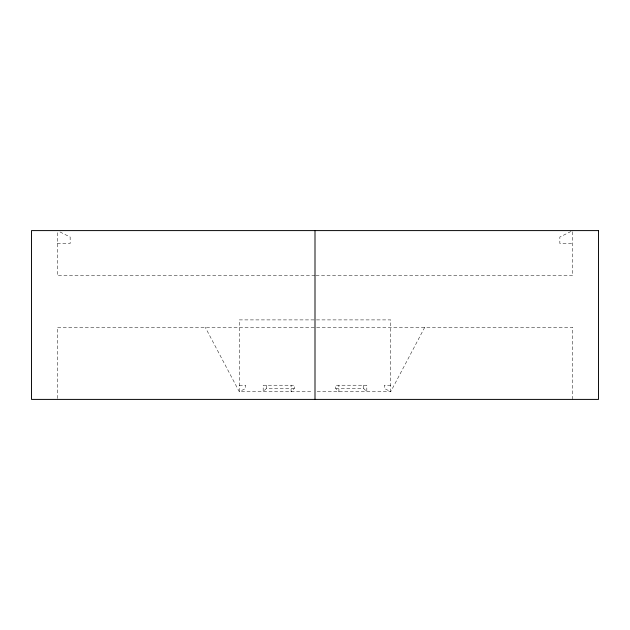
<?xml version="1.0" encoding="UTF-8"?>
<svg xmlns="http://www.w3.org/2000/svg" width="630" height="630" viewBox="0 0 630 630"><rect width="100%" height="100%" fill="white"/><g stroke="black" fill="none" stroke-linecap="round" stroke-linejoin="round"><path stroke-width="0.47" stroke-dasharray="3.15 2.36" d="M424.762 327.246L390.734 391.671L315.953 391.671M294.305 388.45L266.403 388.45L263.183 391.671L263.183 385.229L294.305 385.229L294.305 388.45L291.084 391.671L291.084 385.229M571.008 231.454L559.842 237.037L559.842 243.479L572.725 243.479M57.275 243.479L70.158 243.479L70.158 237.037L58.992 231.454M315 275.696L57.275 275.696L57.275 231.517M315.969 275.696L572.725 275.696L572.725 231.517M239.266 385.229L245.708 385.229L245.708 388.45L239.266 391.671L205.238 327.246M390.734 385.229L384.292 385.229L384.292 388.45L390.734 391.671L390.734 319.898L239.266 319.898L239.266 391.671L313.086 391.671M335.695 388.45L363.597 388.45L366.817 391.671L366.817 385.229L335.695 385.229L335.695 388.45L338.916 391.671L338.916 385.229M572.725 399.404L572.725 327.246L57.275 327.246L57.275 399.404M363.597 385.229L363.597 388.45M266.403 385.229L266.403 388.45"/><path stroke-width="0.94" d="M315 230.596L315 399.404M598.5 230.596L31.5 230.596L31.5 399.404L598.5 399.404L598.5 230.596"/></g></svg>
